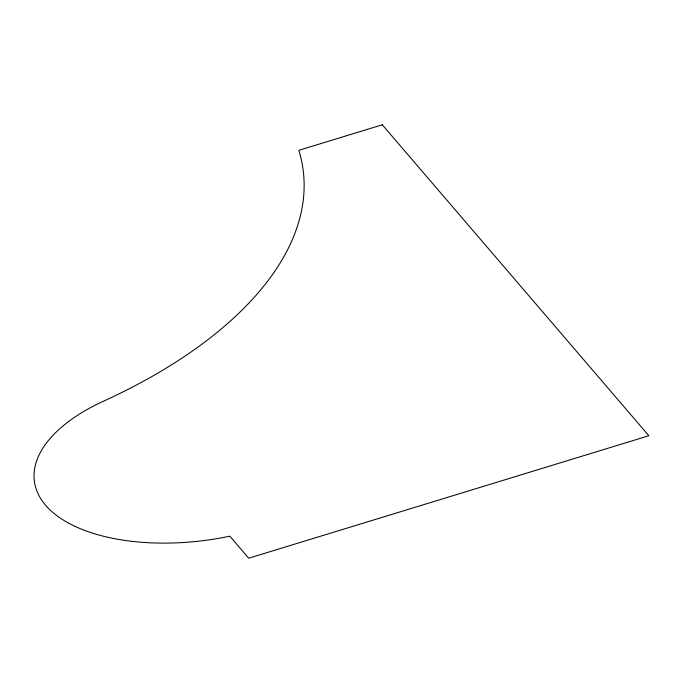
<?xml version="1.0" encoding="UTF-8"?>
<svg xmlns="http://www.w3.org/2000/svg" width="683" height="683" viewBox="0 0 683 683"><rect width="100%" height="100%" fill="white"/><g stroke="black" fill="none" stroke-linecap="round" stroke-linejoin="round"><path stroke-width="1.02" d="M382.284 124.784L298.838 150.328A472.047 236.019 -7.9 0 1 101.682 402.022A163.485 81.738 -7.9 0 0 47.819 507.691A163.485 81.738 -7.9 0 0 229.838 536.181L248.723 558.216L648.85 435.728L382.284 124.784"/></g></svg>
